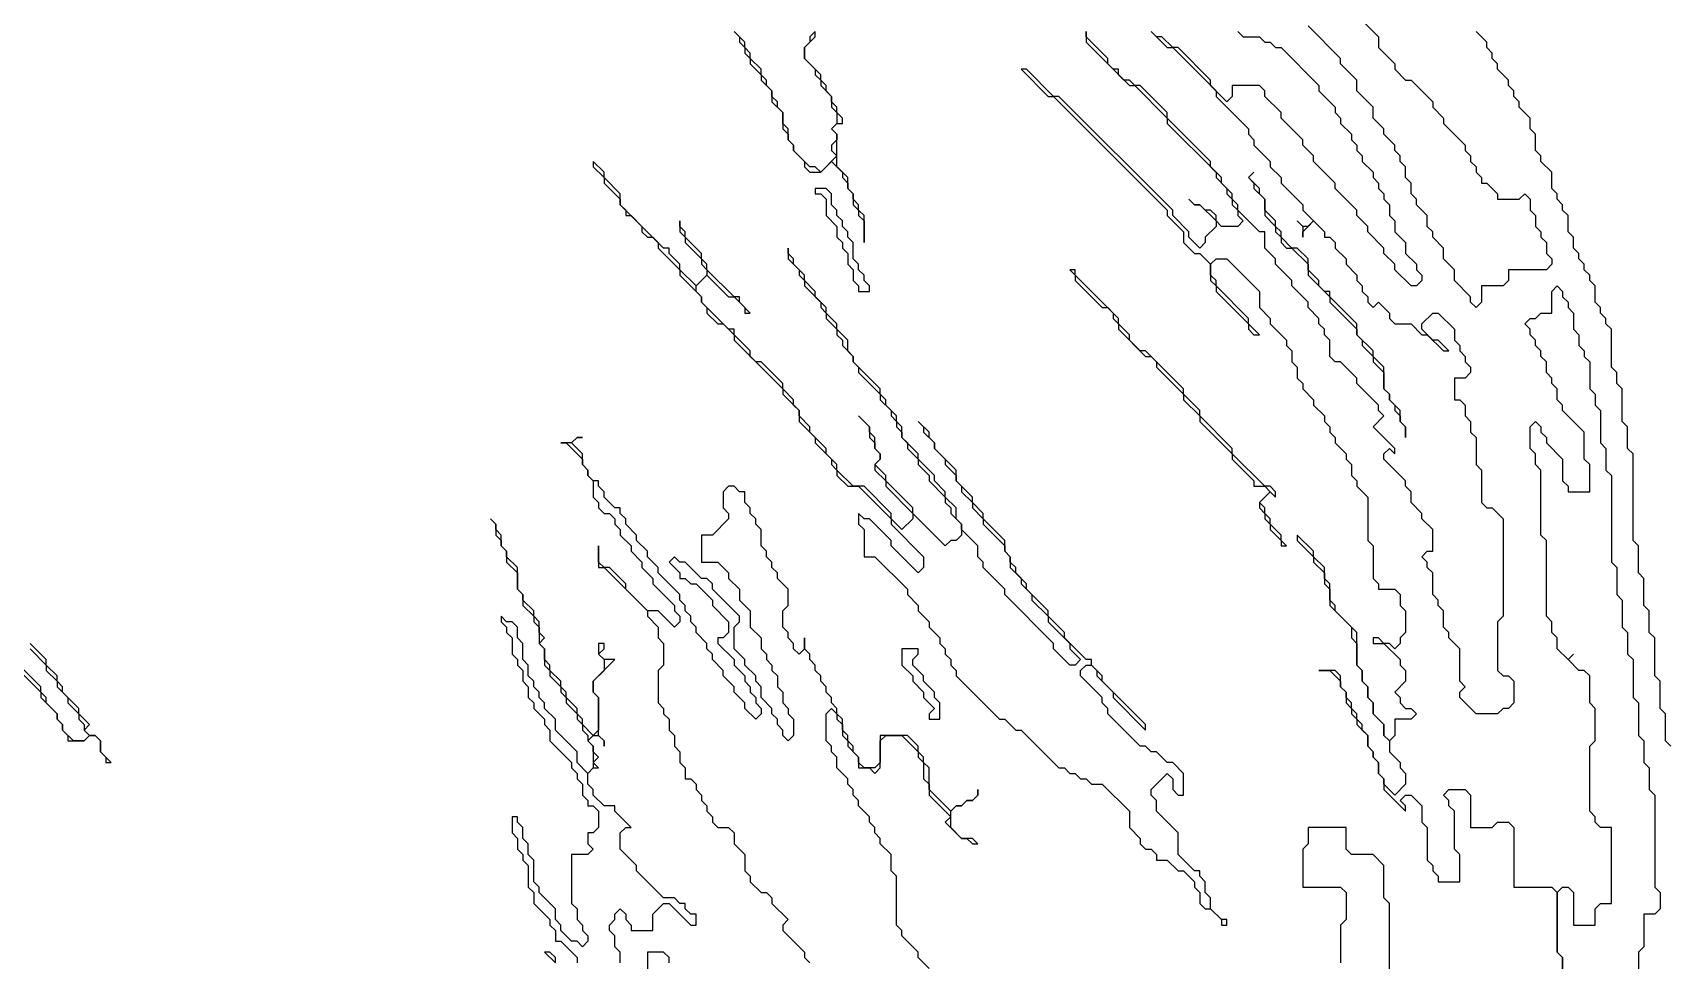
# Model space of a CAD drawing. Header units: metres. Extents: x 0 to 500, y 0 to 703.
# Drawn here: x 241.69 to 279.46, y 580.19 to 601.59 of the extents above; entities that cross this region are included whole.
import ezdxf

# ---------------------------------------------------------------- set-up
doc = ezdxf.new("R2010")
doc.units = ezdxf.units.M

msp = doc.modelspace()

# ---------------------------------------------------------------- linework, layer by layer
for points in [[(272.375, 601.875), (272.75, 601.5), (272.75, 601.25), (273.125, 600.875), (273.125, 600.75), (273.375, 600.5), (273.5, 600.5), (274, 600), (274, 599.875), (274.25, 599.625), (274.25, 599.5), (274.75, 599), (274.75, 598.875), (274.875, 598.75), (274.875, 598.625), (275, 598.5), (275, 598.375), (275.125, 598.25), (275.125, 598.125), (275.25, 598.125), (275.5, 597.875), (275.5, 597.75), (276, 597.75), (276.125, 597.875), (276.25, 597.75), (276.25, 597.5), (276.375, 597.375), (276.375, 597.125), (276.5, 597), (276.5, 596.875), (276.625, 596.75), (276.625, 596.5), (276.75, 596.375), (276.75, 596.25), (276.625, 596.125), (275.75, 596.125), (275.75, 595.875), (275.625, 595.75), (275.125, 595.75), (275.125, 595.375), (275, 595.25), (274.875, 595.375), (274.875, 595.5), (274.5, 595.875), (274.5, 596.125), (274.25, 596.375), (274.25, 596.625), (274, 596.875), (274, 597), (273.875, 597.125), (273.875, 597.375), (273.625, 597.625), (273.625, 597.75), (273.5, 597.875), (273.5, 598.125), (273.375, 598.25), (273.375, 598.5), (273.25, 598.625), (273.25, 598.75), (273.125, 598.875), (273.125, 599), (272.875, 599.25), (272.875, 599.375), (272.625, 599.625), (272.625, 599.875), (272.25, 600.25), (272.25, 600.5), (271.875, 600.875), (271.875, 601), (271.125, 601.75)], [(257.875, 601.625), (258, 601.5), (258, 601.375), (258.125, 601.25), (258.125, 601.125), (258.25, 601), (258.25, 600.875), (258.5, 600.625), (258.5, 600.5), (258.75, 600.25), (258.75, 600), (259, 599.75), (259, 599.375), (259.125, 599.25), (259.125, 599.125), (259.25, 599), (259.25, 598.875), (259.5, 598.625), (259.5, 598.5), (259.625, 598.375), (259.875, 598.375), (260.125, 598.625), (260.375, 598.375), (260.375, 598.25), (260.5, 598.125), (260.5, 598), (260.625, 597.875), (260.625, 597.625), (260.75, 597.5), (260.75, 597.375), (260.875, 597.25), (260.875, 596.75), (260.875, 597.375), (260.75, 597.5), (260.75, 597.625), (260.625, 597.75), (260.625, 597.875), (260.5, 598), (260.5, 598.25), (260.25, 598.5), (260.25, 599.25), (260.125, 599.375), (260.25, 599.5), (260.375, 599.5), (260.375, 599.625), (260.25, 599.75), (260.25, 599.875), (260.125, 600), (260.125, 600.125), (260, 600.25), (260, 600.375), (259.875, 600.5), (259.875, 600.625), (259.5, 601), (259.5, 601.25), (259.75, 601.5), (259.75, 601.625), (259.625, 601.5), (259.625, 601.375), (259.5, 601.25), (259.5, 601), (259.75, 600.75), (259.75, 600.625), (259.875, 600.5), (259.875, 600.375), (260.125, 600.125), (260.125, 599.875), (260.25, 599.75), (260.25, 599.5), (260.125, 599.375), (260.25, 599.25), (260.25, 599.125), (260.125, 599), (260.125, 598.875), (260.25, 598.75), (259.875, 598.375), (259.75, 598.5), (259.625, 598.5), (259.25, 598.875), (259.25, 599), (259.125, 599.125), (259.125, 599.375), (259, 599.5), (259, 599.75), (258.875, 599.875), (258.875, 600), (258.75, 600.125), (258.75, 600.25), (258.625, 600.375), (258.625, 600.5), (258.5, 600.625), (258.5, 600.75), (258.25, 601), (258.25, 601.125), (258.125, 601.25), (258.125, 601.375), (257.875, 601.625)], [(266, 601.625), (266, 601.375), (267, 600.375), (267.125, 600.375), (267.875, 599.625), (267.875, 599.5), (269, 598.375), (269, 598.25), (269.25, 598), (269.25, 597.875), (269.375, 597.75), (269.375, 597.625), (269.5, 597.5), (269.5, 597.375), (269.625, 597.25), (269.5, 597.125), (269.125, 597.125), (269, 597.25), (269, 597.375), (268.875, 597.5), (268.75, 597.5), (268.625, 597.625), (268.5, 597.625), (268.375, 597.75), (268.5, 597.625), (268.625, 597.625), (269, 597.25), (269, 597.125), (268.75, 596.875), (268.75, 596.75), (268.625, 596.625), (268.375, 596.875), (268.375, 597), (268, 597.375), (268, 597.5), (265.375, 600.125), (265.25, 600.125), (264.625, 600.75), (264.5, 600.75), (265.125, 600.125), (265.25, 600.125), (267.875, 597.5), (267.875, 597.375), (268.25, 597), (268.25, 596.75), (268.5, 596.5), (268.625, 596.5), (268.875, 596.25), (268.875, 595.875), (269, 595.75), (269, 595.625), (269.75, 594.875), (269.75, 594.75), (269.875, 594.625), (270, 594.625), (269.75, 594.875), (269.75, 595), (269, 595.75), (269, 595.875), (268.875, 596), (268.875, 596.25), (269, 596.375), (269.25, 596.375), (270, 595.625), (270, 595.25), (270.25, 595), (270.25, 594.875), (270.625, 594.5), (270.625, 594.375), (270.75, 594.25), (270.75, 594), (270.875, 593.875), (270.875, 593.625), (271, 593.5), (271, 593.375), (271.25, 593.125), (271.25, 593), (271.5, 592.75), (271.5, 592.625), (271.625, 592.5), (271.625, 592.375), (271.75, 592.25), (271.75, 592.125), (272, 591.875), (272, 591.75), (272.125, 591.625), (272.125, 591.375), (272.25, 591.25), (272.25, 591.125), (272.5, 590.875), (272.5, 589.875), (272.625, 589.75), (272.625, 589), (272.75, 588.875), (272.75, 588.75), (273.125, 588.75), (273.25, 588.625), (273.25, 588.375), (273.375, 588.25), (273.375, 587.75), (273.25, 587.625), (273.25, 587.5), (273.125, 587.375), (273, 587.5), (272.875, 587.5), (272.75, 587.625), (272.625, 587.625), (272.625, 587.5), (272.875, 587.5), (273.25, 587.125), (273.25, 587), (273.375, 586.875), (273.375, 586.625), (273.125, 586.375), (273.25, 586.25), (273.25, 586.125), (273.375, 586), (273.5, 586), (273.625, 585.875), (273.5, 585.75), (273.125, 585.75), (273.125, 585.375), (273, 585.25), (272.875, 585.375), (272.875, 585.625), (272.625, 585.875), (272.625, 586.125), (272.5, 586.25), (272.5, 586.5), (272.375, 586.625), (272.375, 586.875), (272.25, 587), (272.25, 587.75), (271.75, 588.25), (271.75, 588.375), (271.625, 588.5), (271.625, 588.875), (271.5, 589), (271.5, 589.25), (271.25, 589.5), (271.25, 589.625), (270.875, 590), (270.875, 589.875), (271.25, 589.5), (271.25, 589.375), (271.5, 589.125), (271.5, 588.875), (271.625, 588.75), (271.625, 588.375), (272.125, 587.875), (272.125, 587.625), (272.25, 587.5), (272.25, 587), (272.375, 586.875), (272.375, 586.625), (272.5, 586.5), (272.5, 586.25), (272.625, 586.125), (272.625, 585.875), (272.875, 585.625), (272.875, 585.375), (273, 585.25), (273, 585), (273.25, 584.75), (273.25, 584.625), (273.375, 584.5), (273.375, 584.25), (273.125, 584), (272.875, 584.25), (272.875, 584.375), (272.75, 584.5), (272.75, 584.75), (272.625, 584.875), (272.625, 585), (272.5, 585.125), (272.5, 585.375), (272.375, 585.5), (272.375, 585.625), (272.25, 585.75), (272.25, 585.875), (272.125, 586), (272.125, 586.125), (272, 586.25), (272, 586.375), (271.875, 586.5), (271.875, 586.75), (271.75, 586.875), (271.375, 586.875), (271.625, 586.875), (271.875, 586.625), (271.875, 586.5), (272, 586.375), (272, 586.125), (272.125, 586), (272.125, 585.875), (272.25, 585.75), (272.25, 585.625), (272.5, 585.375), (272.5, 585.125), (272.625, 585), (272.625, 584.875), (272.75, 584.75), (272.75, 584.5), (272.875, 584.375), (272.875, 584.125), (273.375, 583.625), (273.375, 583.75), (273.25, 583.875), (273.375, 584), (273.5, 584), (273.75, 583.75), (273.75, 583.375), (273.875, 583.25), (273.875, 582.5), (274, 582.375), (274, 582.25), (274.125, 582.125), (274.125, 582), (274.625, 582), (274.625, 582.625), (274.5, 582.75), (274.5, 583.625), (274.375, 583.75), (274.375, 583.875), (274.25, 584), (274.375, 584.125), (274.75, 584.125), (274.875, 584), (274.875, 583.25), (275.375, 583.25), (275.5, 583.375), (275.75, 583.375), (275.875, 583.25), (275.875, 581.875), (276.75, 581.875), (276.875, 581.75), (276.875, 580.375), (277, 580.25), (277, 579.875)], [(267.5, 601.625), (267.875, 601.25), (268, 601.25), (269, 600.25), (269, 600.125), (269.75, 599.375), (269.75, 599.25), (269.875, 599.125), (269.875, 599), (270.25, 598.625), (270.25, 598.5), (270.5, 598.25), (270.5, 598.125), (271, 597.625), (271, 597.5), (271.25, 597.25), (271.125, 597.125), (271, 597.125), (270.875, 597.25), (271, 597.125), (271, 596.875), (271, 597), (271.25, 597.25), (271.5, 597), (271.5, 596.875), (271.625, 596.875), (271.75, 596.75), (271.75, 596.625), (272, 596.375), (272, 596.25), (272.25, 596), (272.25, 595.875), (272.375, 595.75), (272.375, 595.625), (272.5, 595.5), (272.5, 595.375), (272.625, 595.25), (272.75, 595.375), (273, 595.125), (273, 595), (273.125, 594.875), (273.5, 594.875), (273.75, 594.625), (273.875, 594.625), (274.25, 594.25), (274.375, 594.25), (274.125, 594.5), (274, 594.5), (273.75, 594.75), (273.75, 594.875), (274, 595.125), (274.125, 595.125), (274.5, 594.75), (274.5, 594.5), (274.625, 594.375), (274.625, 594.25), (274.75, 594.125), (274.75, 594), (274.875, 593.875), (274.875, 593.75), (274.75, 593.625), (274.5, 593.625), (274.5, 593.125), (274.625, 593.125), (274.75, 593), (274.75, 592.75), (274.875, 592.625), (274.875, 592.375), (275, 592.25), (275, 591.625), (275.125, 591.5), (275.125, 590.75), (275.25, 590.625), (275.375, 590.625), (275.625, 590.375), (275.625, 588.125), (275.5, 588), (275.5, 586.875), (275.625, 586.75), (275.75, 586.75), (275.875, 586.625), (275.875, 586.125), (275.75, 586), (275.625, 586), (275.5, 585.875), (275, 585.875), (274.625, 586.25), (274.625, 586.375), (274.75, 586.5), (274.625, 586.625), (274.625, 587.375), (274.375, 587.625), (274.375, 587.75), (274.25, 587.875), (274.25, 588.25), (274.125, 588.375), (274.125, 588.5), (274, 588.625), (274, 589.125), (273.875, 589.25), (273.875, 589.375), (273.75, 589.5), (273.875, 589.625), (274, 589.625), (274, 590.125), (273.75, 590.375), (273.75, 590.5), (273.5, 590.75), (273.5, 591), (273.375, 591.125), (273.375, 591.25), (272.875, 591.75), (272.875, 591.875), (273, 592), (273.125, 591.875), (273.125, 592), (272.625, 592.5), (272.875, 592.75), (272.75, 592.875), (272.75, 593), (272.25, 593.5), (272.25, 593.625), (271.875, 594), (271.75, 594), (271.625, 594.125), (271.625, 594.5), (271.5, 594.625), (271.5, 594.75), (271.375, 594.875), (271.375, 595), (271.125, 595.25), (271.125, 595.375), (270.75, 595.75), (270.75, 595.875), (270.375, 596.25), (270.375, 596.375), (270.125, 596.625), (270.125, 597), (270, 597), (269.5, 597.5), (269.5, 597.625), (269.375, 597.75), (269.375, 597.875), (269.125, 598.125), (269.125, 598.25), (268.875, 598.5), (268.875, 598.625), (267.875, 599.625), (267.875, 599.75), (267.25, 600.375), (267.125, 600.375), (267, 600.5), (266.875, 600.5), (266.75, 600.625), (266.75, 600.75), (266.625, 600.75), (266.5, 600.875), (266.5, 601), (266, 601.5), (266, 601.625)], [(269.5, 601.625), (269.625, 601.5), (270, 601.5), (270.125, 601.375), (270.25, 601.375), (270.375, 601.25), (270.5, 601.25), (271.375, 600.375), (271.375, 600.25), (271.75, 599.875), (271.75, 599.75), (271.875, 599.625), (271.875, 599.5), (272.125, 599.25), (272.125, 599.125), (272.25, 599), (272.25, 598.875), (272.375, 598.75), (272.375, 598.625), (272.625, 598.375), (272.625, 598.25), (272.75, 598.125), (272.75, 598), (272.875, 597.875), (272.875, 597.75), (273, 597.625), (273, 597.375), (273.125, 597.25), (273.125, 597), (273.375, 596.75), (273.375, 596.5), (273.625, 596.25), (273.625, 596.125), (273.75, 596), (273.75, 595.875), (273.625, 595.75), (273.5, 595.75), (273.125, 596.125), (273.125, 596.25), (272.875, 596.5), (272.875, 596.625), (272.5, 597), (272.5, 597.125), (272.25, 597.375), (272.25, 597.5), (271.75, 598), (271.75, 598.125), (271.25, 598.625), (271.25, 598.75), (271, 599), (271, 599.125), (270.5, 599.625), (270.5, 599.75), (270.125, 600.125), (270.125, 600.25), (270, 600.375), (269.375, 600.375), (269.375, 600.125), (269.25, 600), (268.875, 600.375), (268.875, 600.5), (268.125, 601.25), (268, 601.25), (267.75, 601.5), (267.625, 601.5), (267.5, 601.625)], [(279.5, 585.125), (279.375, 585.25), (279.375, 585.875), (279.25, 586), (279.25, 586.625), (279.125, 586.75), (279.125, 587.625), (279, 587.75), (279, 588.25), (278.875, 588.375), (278.875, 589), (278.75, 589.125), (278.75, 589.75), (278.625, 589.875), (278.625, 591.875), (278.5, 592), (278.5, 592.5), (278.375, 592.625), (278.375, 593.375), (278.25, 593.5), (278.25, 593.75), (278.125, 593.875), (278.125, 594.75), (278, 594.875), (278, 595), (277.875, 595.125), (277.875, 595.25), (277.75, 595.375), (277.75, 595.75), (277.625, 595.875), (277.625, 596), (277.5, 596.125), (277.5, 596.25), (277.375, 596.375), (277.375, 596.5), (277.25, 596.625), (277.25, 596.875), (277.125, 597), (277.125, 597.375), (277, 597.5), (277, 597.625), (276.875, 597.75), (276.875, 597.875), (276.75, 598), (276.75, 598.375), (276.5, 598.625), (276.5, 598.75), (276.375, 598.875), (276.375, 599.25), (276.25, 599.375), (276.25, 599.625), (276, 599.875), (276, 600), (275.875, 600.125), (275.875, 600.25), (275.75, 600.375), (275.75, 600.5), (275.5, 600.75), (275.5, 600.875), (275.375, 601), (275.375, 601.125), (275.25, 601.25), (275.25, 601.375), (275, 601.625)], [(277, 579.875), (277, 580.25), (276.875, 580.375), (276.875, 581.75), (277, 581.875), (277.125, 581.875), (277.25, 581.75), (277.25, 581), (277.75, 581), (277.75, 581.375), (277.875, 581.5), (278.125, 581.5), (278.125, 583.25), (277.875, 583.25), (277.75, 583.375), (277.75, 583.5), (277.625, 583.625), (277.625, 585.125), (277.75, 585.25), (277.75, 586), (277.625, 586.125), (277.625, 586.75), (277.5, 586.875), (277.375, 586.875), (277.125, 587.125), (277.25, 587.25), (277.125, 587.125), (276.875, 587.375), (276.875, 587.625), (276.75, 587.75), (276.75, 588), (276.625, 588.125), (276.625, 589.875), (276.5, 590), (276.5, 591.5), (276.375, 591.625), (276.375, 591.875), (276.25, 592), (276.25, 592.5), (276.375, 592.625), (276.5, 592.5), (276.5, 592.375), (276.625, 592.25), (276.625, 592.125), (277, 591.75), (277, 591.25), (277.125, 591.125), (277.125, 591), (277.625, 591), (277.625, 591.625), (277.5, 591.75), (277.5, 592.375), (277, 592.875), (277, 593), (276.875, 593.125), (276.875, 593.375), (276.75, 593.5), (276.75, 593.625), (276.625, 593.75), (276.625, 594), (276.5, 594.125), (276.5, 594.25), (276.375, 594.375), (276.375, 594.5), (276.25, 594.625), (276.25, 594.75), (276.125, 594.875), (276.25, 595), (276.375, 595), (276.5, 595.125), (276.75, 595.125), (276.75, 595.625), (276.875, 595.75), (277, 595.625), (277, 595.5), (277.125, 595.375), (277.125, 595.25), (277.25, 595.125), (277.25, 594.75), (277.375, 594.625), (277.375, 594.375), (277.5, 594.25), (277.5, 594.125), (277.625, 594), (277.625, 593.375), (277.75, 593.25), (277.75, 593), (277.875, 592.875), (277.875, 592.125), (278, 592), (278, 591.5), (278.125, 591.375), (278.125, 589.375), (278.25, 589.25), (278.25, 588.625), (278.375, 588.5), (278.375, 587.875), (278.5, 587.75), (278.5, 587.25), (278.625, 587.125), (278.625, 586.25), (278.75, 586.125), (278.75, 585.375), (278.875, 585.25), (278.875, 584.75), (279, 584.625), (279, 584.125), (279.125, 584), (279.125, 581.875), (279.25, 581.75), (279.25, 581.375), (279.125, 581.25), (278.875, 581.25), (278.875, 580.5), (278.75, 580.375), (278.75, 579.875)], [(262.375, 580), (262.125, 580.25), (262.125, 580.375), (261.75, 580.75), (261.75, 580.875), (261.625, 581), (261.625, 582.125), (261.5, 582.25), (261.5, 582.625), (261.25, 582.875), (261.25, 583), (261.125, 583.125), (261.125, 583.25), (261, 583.375), (261, 583.5), (260.75, 583.75), (260.75, 583.875), (260.625, 584), (260.625, 584.125), (260.5, 584.25), (260.5, 584.375), (260.25, 584.625), (260.25, 584.875), (260.125, 585), (260.125, 585.125), (260, 585.25), (260, 585.875), (260.125, 586), (260.25, 585.875), (260.25, 585.75), (260.375, 585.625), (260.375, 585.375), (260.5, 585.25), (260.5, 585.125), (260.75, 584.875), (260.75, 584.625), (261, 584.625), (261.125, 584.5), (261.25, 584.625), (261.25, 585.25), (261.375, 585.375), (261.75, 585.375), (262.125, 585), (262.125, 584.875), (262.25, 584.75), (262.25, 584.375), (262.375, 584.25), (262.375, 584), (262.875, 583.5), (262.75, 583.375), (263.125, 583), (263.25, 583), (263.375, 582.875), (263.5, 582.875), (263.375, 583), (263.125, 583), (262.875, 583.25), (262.875, 583.625), (263, 583.75), (263.125, 583.75), (263.25, 583.875), (263.375, 583.875), (263.5, 584), (263.5, 584.125), (263.5, 584), (263.375, 583.875), (263.25, 583.875), (263.125, 583.75), (263, 583.75), (262.875, 583.625), (262.375, 584.125), (262.375, 584.625), (262.25, 584.75), (262.25, 584.875), (262.125, 585), (262.125, 585.125), (261.875, 585.375), (261.25, 585.375), (261.25, 584.75), (261.125, 584.625), (260.875, 584.625), (260.75, 584.75), (260.75, 584.875), (260.625, 585), (260.625, 585.125), (260.5, 585.25), (260.5, 585.375), (260.375, 585.5), (260.375, 585.75), (260.25, 585.875), (260.25, 586), (260.125, 586.125), (260.125, 586.25), (260, 586.375), (260, 586.5), (259.875, 586.625), (259.875, 586.75), (259.75, 586.875), (259.75, 587), (259.625, 587.125), (259.625, 587.25), (259.5, 587.375), (259.5, 587.625), (259.5, 587.375), (259.375, 587.25), (259.25, 587.375), (259.25, 587.5), (259.125, 587.625), (259.125, 587.75), (259, 587.875), (259, 588.25), (259.125, 588.375), (259.125, 588.75), (258.875, 589), (258.875, 589.125), (258.75, 589.25), (258.75, 589.375), (258.625, 589.5), (258.625, 589.625), (258.5, 589.75), (258.5, 590.125), (258.375, 590.25), (258.375, 590.375), (258.25, 590.5), (258.25, 590.625), (258.125, 590.75), (258.125, 591), (258, 591), (257.875, 591.125), (257.75, 591.125), (257.625, 591), (257.625, 590.625), (257.75, 590.5), (257.75, 590.375), (257.375, 590), (257.125, 590), (257.125, 589.375), (257.5, 589.375), (257.75, 589.125), (257.75, 589), (258, 588.75), (258, 588.5), (258.25, 588.25), (258.25, 587.875), (258.5, 587.625), (258.5, 587.375), (258.625, 587.25), (258.625, 587.125), (258.75, 587), (258.75, 586.875), (258.875, 586.75), (258.875, 586.5), (259, 586.375), (259, 586.125), (259.125, 586), (259.125, 585.875), (259.25, 585.75), (259.25, 585.375), (259.125, 585.25), (259, 585.375), (259, 585.5), (258.875, 585.625), (258.875, 585.75), (258.75, 585.875), (258.75, 586), (258.5, 586.25), (258.5, 586.5), (258.375, 586.625), (258.375, 586.75), (258.125, 587), (258.125, 587.125), (257.875, 587.375), (257.875, 587.875), (258, 588), (258, 588.125), (257.375, 588.75), (257.375, 588.875), (257.25, 589), (257.125, 589), (256.75, 589.375), (256.625, 589.375), (256.5, 589.5), (256.375, 589.375), (256.625, 589.125), (256.625, 589), (256.75, 589), (256.875, 588.875), (257, 588.875), (257.375, 588.5), (257.375, 588.375), (257.75, 588), (257.75, 587.75), (257.625, 587.625), (257.5, 587.625), (257.5, 587.5), (257.875, 587.125), (257.875, 587), (258.125, 586.75), (258.125, 586.625), (258.25, 586.5), (258.25, 586.375), (258.375, 586.25), (258.375, 586.125), (258.5, 586), (258.5, 585.875), (258.375, 585.75), (258.125, 586), (258.125, 586.125), (257.875, 586.375), (257.875, 586.5), (257.625, 586.75), (257.625, 586.875), (257.375, 587.125), (257.375, 587.25), (257.25, 587.375), (257.25, 587.5), (257, 587.75), (257, 587.875), (256.875, 588), (256.875, 588.125), (256.75, 588.25), (256.75, 588.375), (256.625, 588.5), (256.625, 588.625), (256.125, 589.125), (256.125, 589.25), (255.875, 589.5), (255.875, 589.625), (255.625, 589.875), (255.625, 590), (255.375, 590.25), (255.375, 590.375), (255.25, 590.5), (255.25, 590.625), (255.125, 590.625), (254.875, 590.875), (254.875, 591), (254.75, 591.125), (254.75, 591.25), (254.625, 591.25), (254.5, 591.375), (254.5, 591.5), (254.375, 591.625), (254.375, 591.875), (254.125, 592.125), (254.25, 592.25), (254.375, 592.25), (254.25, 592.25), (254.125, 592.125), (253.875, 592.125), (254, 592.125), (254.375, 591.75), (254.375, 591.625), (254.5, 591.5), (254.5, 591.375), (254.625, 591.25), (254.625, 590.875), (254.75, 590.75), (254.75, 590.625), (254.875, 590.5), (255, 590.5), (255.125, 590.375), (255.125, 590.25), (255.25, 590.125), (255.25, 590), (255.5, 589.75), (255.5, 589.625), (255.75, 589.375), (255.75, 589.25), (256, 589), (256, 588.875), (256.5, 588.375), (256.5, 588.25), (256.625, 588.125), (256.625, 588), (256.5, 587.875), (256.125, 588.25), (255.875, 588.25), (255.375, 588.75), (255.375, 588.875), (255, 589.25), (254.875, 589.25), (254.75, 589.375), (254.75, 589.75), (254.75, 589.25), (254.875, 589.25), (255.875, 588.25), (255.875, 588.125), (256.125, 587.875), (256.125, 587.625), (256.25, 587.5), (256.25, 587), (256.125, 586.875), (256.125, 586.125), (256.25, 586), (256.25, 585.875), (256.375, 585.75), (256.375, 585.5), (256.5, 585.375), (256.5, 585.125), (256.625, 585), (256.625, 584.75), (256.75, 584.625), (256.75, 584.375), (256.875, 584.375), (257, 584.25), (257, 584.125), (257.125, 584), (257.125, 583.875), (257.25, 583.75), (257.25, 583.625), (257.375, 583.5), (257.375, 583.375), (257.5, 583.25), (257.75, 583.25), (257.875, 583.125), (257.875, 582.875), (258.125, 582.625), (258.125, 582.25), (258.25, 582.125), (258.25, 582), (258.5, 581.75), (258.625, 581.75), (258.75, 581.625), (258.75, 581.5), (259.125, 581.125), (259, 581), (259, 580.875), (259.5, 580.375), (259.5, 580.25), (259.625, 580.125)], [(255.25, 580.125), (255.25, 580.375), (255.125, 580.5), (255.125, 580.75), (255, 580.875), (255, 581), (255.125, 581.125), (255.125, 581.25), (255.25, 581.375), (255.375, 581.25), (255.375, 581.125), (255.5, 581), (255.5, 580.875), (256, 580.875), (256, 581.25), (256.25, 581.5), (256.375, 581.5), (256.875, 581), (257, 581), (257, 581.25), (256.875, 581.25), (256.75, 581.375), (256.75, 581.5), (256.625, 581.5), (256.5, 581.625), (256.25, 581.625), (255.625, 582.25), (255.625, 582.375), (255.25, 582.75), (255.25, 583.125), (255.375, 583.25), (255.5, 583.25), (255.125, 583.625), (255.125, 583.75), (254.875, 583.75), (254.625, 584), (254.625, 584.125), (254.5, 584.25), (254.5, 584.5), (254.625, 584.625), (254.75, 584.625), (254.625, 584.75), (254.75, 584.875), (254.625, 585), (254.625, 585.125), (254.5, 585.25), (254.625, 585.375), (254.75, 585.375), (254.875, 585.25), (254.875, 585.125), (254.875, 585.25), (254.75, 585.375), (254.75, 586.25), (254.625, 586.375), (254.625, 586.625), (255.125, 587.125), (254.875, 587.125), (254.75, 587.25), (254.875, 587.375), (254.875, 587.5), (254.75, 587.5), (254.75, 587.25), (254.875, 587.125), (254.875, 586.875), (254.625, 586.625), (254.625, 586.375), (254.75, 586.25), (254.75, 585.5), (254.625, 585.375), (254.375, 585.625), (254.375, 585.75), (254.25, 585.875), (254.25, 586), (254, 586.25), (254, 586.375), (253.875, 586.5), (253.875, 586.625), (253.625, 586.875), (253.625, 587), (253.5, 587.125), (253.5, 587.375), (253.375, 587.5), (253.5, 587.625), (253.375, 587.75), (253.375, 588), (253.25, 588.125), (253.25, 588.25), (253, 588.5), (253, 588.625), (252.875, 588.75), (252.875, 589.25), (252.625, 589.5), (252.625, 589.625), (252.5, 589.75), (252.5, 590), (252.375, 590.125), (252.375, 590.25), (252.25, 590.375), (252.375, 590.25), (252.375, 590), (252.5, 589.875), (252.5, 589.75), (252.625, 589.625), (252.625, 589.375), (252.875, 589.125), (252.875, 588.75), (253, 588.625), (253, 588.375), (253.25, 588.125), (253.25, 588), (253.375, 587.875), (253.375, 587.5), (253.5, 587.375), (253.5, 587), (253.625, 586.875), (253.625, 586.75), (253.875, 586.5), (253.875, 586.375), (254, 586.25), (254, 586.125), (254.25, 585.875), (254.25, 585.75), (254.375, 585.625), (254.375, 585.5), (254.5, 585.375), (254.5, 585.25), (254.625, 585.125), (254.625, 584.625), (254.5, 584.5), (254.25, 584.75), (254.25, 585), (253.75, 585.5), (253.75, 585.75), (253.5, 586), (253.5, 586.125), (253.375, 586.25), (253.375, 586.375), (253.25, 586.5), (253.25, 586.625), (253.125, 586.75), (253.125, 587), (253, 587.125), (253, 587.5), (252.875, 587.625), (252.875, 587.875), (252.75, 588), (252.625, 588), (252.5, 588.125), (252.5, 588), (252.625, 587.875), (252.625, 587.75), (252.75, 587.625), (252.75, 587.25), (252.875, 587.125), (252.875, 587), (253, 586.875), (253, 586.625), (253.125, 586.5), (253.125, 586.25), (253.25, 586.125), (253.25, 586), (253.5, 585.75), (253.5, 585.625), (253.625, 585.5), (253.625, 585.25), (254.125, 584.75), (254.125, 584.625), (254.25, 584.5), (254.25, 584.375), (254.375, 584.25), (254.375, 584), (254.5, 583.875), (254.5, 583.75), (254.625, 583.75), (254.75, 583.625), (254.75, 583.25), (254.625, 583.125), (254.5, 583.125), (254.5, 582.875), (254.625, 582.75), (254.5, 582.625), (254.125, 582.625), (254.125, 581.5), (254.25, 581.375), (254.25, 581.125), (254.375, 581), (254.375, 580.875), (254.5, 580.75), (254.5, 580.625), (254.375, 580.5), (254.25, 580.625), (254.125, 580.625), (253.875, 580.875), (253.875, 581), (253.75, 581.125), (253.75, 581.375), (253.375, 581.75), (253.375, 581.875), (253.25, 582), (253.25, 582.5), (253.125, 582.625), (253.125, 582.875), (253, 583), (253, 583.25), (252.875, 583.375), (252.875, 583.5), (252.75, 583.5), (252.75, 583.125), (252.875, 583), (252.875, 582.75), (253, 582.625), (253, 582.5), (253.125, 582.375), (253.125, 581.875), (253.25, 581.75), (253.25, 581.5), (253.625, 581.125), (253.625, 581), (253.75, 580.875), (253.75, 580.625), (253.875, 580.625), (254.25, 580.25), (254.25, 580.125)], [(241.375, 586.875), (241.875, 586.375), (241.875, 586.25), (242.25, 585.875), (242.25, 585.75), (242.375, 585.625), (242.375, 585.5), (242.5, 585.375), (242.5, 585.25), (242.875, 585.25), (243, 585.375), (243.125, 585.375), (243.25, 585.25), (243.25, 585), (243.375, 584.875), (243.375, 584.75), (243.5, 584.75), (243.25, 585), (243.25, 585.25), (243.125, 585.375), (243, 585.375), (242.875, 585.5), (243, 585.625), (242.75, 585.875), (242.75, 586), (242.375, 586.375), (242.375, 586.5), (242.25, 586.625), (242.25, 586.75), (242, 587), (242, 587.125), (241.625, 587.5)], [(241.625, 587.375), (242, 587), (242, 586.875), (242.25, 586.625), (242.25, 586.5), (242.5, 586.25), (242.5, 586.125), (242.75, 585.875), (242.75, 585.75), (242.875, 585.625), (242.875, 585.5), (243, 585.375), (242.875, 585.25), (242.625, 585.25), (242.375, 585.5), (242.375, 585.625), (242.25, 585.75), (242.25, 585.875), (242, 586.125), (242, 586.25), (241.875, 586.375), (241.875, 586.5), (241.375, 587)], [(273, 579.875), (273, 581.5), (272.875, 581.625), (272.875, 582.375), (272.625, 582.625), (272.125, 582.625), (272, 582.75), (272, 583.25), (271.125, 583.25), (271.125, 582.875), (271, 582.75), (271, 581.875), (271.875, 581.875), (272, 581.75), (272, 581.125), (271.875, 581), (271.875, 580.125)], [(253.75, 580.125), (253.75, 580.25), (253.625, 580.375), (253.5, 580.375), (253.75, 580.125)], [(256.375, 580.125), (256.375, 580.25), (256.25, 580.375), (255.875, 580.375), (255.875, 579.375)]]:
    msp.add_lwpolyline(points)
for points in [[(254.625, 598.625), (254.625, 598.5), (254.875, 598.25), (254.875, 598.125), (255.25, 597.75), (255.25, 597.625), (255.375, 597.5), (255.375, 597.375), (255.5, 597.375), (255.75, 597.125), (255.75, 597), (255.875, 596.875), (256, 596.875), (256.125, 596.75), (256.125, 596.625), (256.625, 596.125), (256.625, 596), (257.125, 595.5), (257.125, 595.375), (257.25, 595.25), (257.25, 595.125), (257.5, 594.875), (257.625, 594.875), (257.875, 594.625), (257.875, 594.5), (259, 593.375), (259, 593.25), (259.375, 592.875), (259.375, 592.625), (259.75, 592.25), (259.75, 592.125), (260.125, 591.75), (260.125, 591.625), (260.25, 591.5), (260.25, 591.375), (260.5, 591.125), (260.75, 591.125), (261.5, 590.375), (261.5, 590.25), (262.25, 589.5), (262.25, 589.25), (262.125, 589.125), (261.5, 589.75), (261.5, 589.875), (261, 590.375), (260.875, 590.375), (260.75, 590.5), (260.75, 590.25), (260.875, 590.125), (260.875, 589.5), (261.125, 589.5), (261.875, 588.75), (261.875, 588.625), (262.125, 588.375), (262.125, 588.25), (262.375, 588), (262.375, 587.875), (262.625, 587.625), (262.625, 587.5), (262.75, 587.375), (262.75, 587.25), (262.875, 587.125), (262.875, 587), (263, 586.875), (263, 586.75), (264, 585.75), (264.125, 585.75), (264.375, 585.5), (264.5, 585.5), (265.375, 584.625), (265.5, 584.625), (265.625, 584.5), (265.75, 584.5), (265.875, 584.375), (266, 584.375), (266.125, 584.25), (266.375, 584.25), (267, 583.625), (267, 583.25), (267.25, 583), (267.25, 582.875), (267.375, 582.75), (267.5, 582.75), (267.625, 582.625), (267.625, 582.5), (267.875, 582.5), (268.125, 582.25), (268.25, 582.25), (268.5, 582), (268.5, 581.875), (268.625, 581.75), (268.625, 581.5), (268.75, 581.375), (268.875, 581.375), (269.125, 581.125), (269.125, 581), (269.25, 581), (269.25, 581.125), (269.125, 581.125), (268.875, 581.375), (268.875, 581.625), (268.75, 581.75), (268.75, 582), (268.625, 582.125), (268.625, 582.25), (268.5, 582.25), (268.125, 582.625), (268.125, 583.125), (267.625, 583.625), (267.625, 583.875), (267.5, 584), (267.5, 584.125), (267.875, 584.5), (268, 584.375), (268, 584.125), (268.125, 584), (268.25, 584), (268.25, 584.5), (268, 584.75), (267.875, 584.75), (267.625, 585), (267.5, 585), (267.375, 585.125), (267.25, 585.125), (266.5, 585.875), (266.5, 586), (266.375, 586.125), (266.375, 586.25), (265.875, 586.75), (265.875, 586.875), (266, 587), (266.125, 587), (266.25, 586.875), (266.25, 586.75), (266.625, 586.375), (266.625, 586.25), (267.375, 585.5), (267.375, 585.625), (266.375, 586.625), (266.375, 586.75), (266.125, 587), (266.125, 587.125), (266, 587.125), (265.5, 587.625), (265.5, 587.75), (265.125, 588.125), (265.125, 588.25), (264.625, 588.75), (264.625, 588.875), (264.375, 589.125), (264.375, 589.25), (264.25, 589.375), (264.25, 589.5), (264.125, 589.625), (264.125, 589.875), (263.625, 590.375), (263.625, 590.5), (263.375, 590.75), (263.375, 590.875), (263, 591.25), (263, 591.5), (262.5, 592), (262.5, 592.125), (262.375, 592.25), (262.375, 592.375), (262.125, 592.625), (262.25, 592.5), (262.25, 592.375), (262.5, 592.125), (262.5, 592), (262.75, 591.75), (262.75, 591.625), (263, 591.375), (263, 591.25), (263.125, 591.125), (263.125, 591), (263.375, 590.75), (263.375, 590.625), (263.625, 590.375), (263.625, 590.25), (264.125, 589.75), (264.125, 589.625), (264.25, 589.5), (264.25, 589.25), (264.5, 589), (264.5, 588.875), (264.75, 588.625), (264.75, 588.5), (265.125, 588.125), (265.125, 588), (265.625, 587.5), (265.625, 587.375), (265.875, 587.125), (265.75, 587), (265.625, 587), (265.25, 587.375), (265.25, 587.5), (264.125, 588.625), (264.125, 588.75), (263.625, 589.25), (263.625, 589.375), (263.5, 589.5), (263.5, 589.75), (263.125, 590.125), (263.125, 590.25), (263, 590.375), (263, 590.625), (262.75, 590.875), (262.75, 591), (262.5, 591.25), (262.5, 591.375), (262.125, 591.75), (262.125, 591.875), (261.75, 592.25), (261.75, 592.5), (261.625, 592.625), (261.625, 592.75), (261.375, 593), (261.375, 593.125), (261.25, 593.25), (261.25, 593.375), (260.625, 594), (260.625, 594.125), (260.5, 594.25), (260.5, 594.5), (260.25, 594.75), (260.25, 594.875), (260, 595.125), (260, 595.25), (259.75, 595.5), (259.75, 595.625), (259.5, 595.875), (259.5, 596), (259.25, 596.25), (259.25, 596.375), (259.125, 596.5), (259.125, 596.625), (259.125, 596.375), (259.375, 596.125), (259.375, 596), (259.5, 595.875), (259.5, 595.75), (259.875, 595.375), (259.875, 595.25), (260, 595.125), (260, 595), (260.25, 594.75), (260.25, 594.625), (260.375, 594.5), (260.375, 594.375), (260.625, 594.125), (260.625, 594), (260.75, 593.875), (260.75, 593.75), (261.25, 593.25), (261.25, 593.125), (261.5, 592.875), (261.5, 592.75), (261.625, 592.625), (261.625, 592.5), (261.75, 592.375), (261.75, 592.25), (261.875, 592.125), (261.875, 592), (262.125, 591.75), (262.125, 591.625), (262.375, 591.375), (262.375, 591.25), (262.75, 590.875), (262.75, 590.75), (262.875, 590.625), (262.875, 590.5), (263.125, 590.25), (263.125, 590), (263, 589.875), (262.875, 589.875), (262.75, 589.75), (262, 590.5), (262, 590.625), (261.375, 591.25), (261.375, 591.375), (261.125, 591.625), (261.25, 591.75), (261.25, 591.875), (261.125, 592), (261.125, 592.25), (261, 592.375), (261, 592.5), (260.75, 592.75), (261, 592.5), (261, 592.25), (261.125, 592.125), (261.125, 592), (261.25, 591.875), (261.25, 591.75), (261.125, 591.625), (261.125, 591.5), (261.375, 591.25), (261.375, 591.125), (262, 590.5), (262, 590.375), (261.75, 590.125), (261.5, 590.375), (261.5, 590.5), (260.875, 591.125), (260.625, 591.125), (260.25, 591.5), (260.25, 591.625), (260, 591.875), (260, 592), (259.625, 592.375), (259.625, 592.5), (259.375, 592.75), (259.375, 592.875), (259.25, 593), (259.25, 593.125), (259, 593.375), (259, 593.5), (258.5, 594), (258.375, 594), (258.25, 594.125), (258.25, 594.25), (257.875, 594.625), (257.875, 594.75), (257.75, 594.75), (257.125, 595.375), (257.125, 595.5), (257, 595.625), (257, 595.75), (257.25, 596), (257.75, 595.5), (257.875, 595.5), (258.125, 595.25), (258.125, 595.125), (258.25, 595.125), (258, 595.375), (258, 595.5), (257.875, 595.5), (257.25, 596.125), (257.25, 596.25), (257.125, 596.375), (257.125, 596.5), (256.75, 596.875), (256.75, 597), (256.625, 597.125), (256.625, 597.25), (256.625, 597), (256.75, 596.875), (256.75, 596.75), (257.125, 596.375), (257.125, 596.25), (257.25, 596.125), (257.25, 596), (257, 595.75), (256.625, 596.125), (256.625, 596.25), (256.375, 596.5), (256.375, 596.625), (256.25, 596.625), (255.25, 597.625), (255.25, 597.875), (254.875, 598.25), (254.875, 598.375)], [(269.875, 598.375), (269.75, 598.25), (269.875, 598.125), (269.875, 598), (270.125, 597.75), (270.125, 597.375), (270.375, 597.125), (270.375, 597), (270.5, 596.875), (270.5, 596.75), (270.625, 596.625), (270.75, 596.625), (271.125, 596.25), (271.125, 596), (271.625, 595.5), (271.625, 595.375), (272.25, 594.75), (272.25, 594.625), (272.375, 594.5), (272.375, 594.375), (272.625, 594.125), (272.625, 594), (272.875, 593.75), (272.875, 593.375), (273, 593.25), (273, 593.125), (273.125, 593), (273.125, 592.875), (273.25, 592.75), (273.25, 592.625), (273.375, 592.5), (273.375, 592.25), (273.375, 592.5), (273.25, 592.625), (273.25, 592.875), (273, 593.125), (273, 593.25), (272.875, 593.375), (272.875, 593.875), (272.625, 594.125), (272.625, 594.25), (272.25, 594.625), (272.25, 594.875), (271.625, 595.5), (271.625, 595.625), (271.5, 595.625), (271.375, 595.75), (271.375, 595.875), (271.125, 596.125), (271.125, 596.375), (270.875, 596.625), (270.75, 596.625), (270.5, 596.875), (270.5, 597), (270.375, 597.125), (270.375, 597.25), (270.125, 597.5), (270.125, 597.75), (270, 597.875), (270, 598), (269.75, 598.25)], [(259.75, 598), (259.75, 597.875), (259.875, 597.875), (260, 597.75), (260, 597.375), (260.25, 597.125), (260.25, 596.875), (260.375, 596.75), (260.375, 596.625), (260.5, 596.5), (260.5, 596.25), (260.625, 596.125), (260.625, 595.875), (260.75, 595.75), (260.75, 595.625), (261, 595.625), (261, 595.75), (260.875, 595.875), (260.875, 596), (260.75, 596.125), (260.75, 596.25), (260.625, 596.375), (260.625, 596.75), (260.5, 596.875), (260.5, 597), (260.375, 597.125), (260.375, 597.25), (260.25, 597.375), (260.25, 597.5), (260.125, 597.625), (260.125, 597.875), (260, 598)], [(265.625, 596.125), (265.75, 596), (265.75, 595.875), (266.375, 595.25), (266.5, 595.25), (266.625, 595.125), (266.625, 595), (266.75, 594.875), (266.75, 594.75), (267.375, 594.125), (267.5, 594.125), (267.625, 594), (267.625, 593.875), (268.25, 593.25), (268.25, 593.125), (268.625, 592.75), (268.625, 592.625), (269.375, 591.875), (269.375, 591.75), (269.875, 591.25), (269.875, 591.125), (270.125, 591.125), (270.25, 591), (270, 590.75), (270, 590.625), (270.125, 590.5), (270.125, 590.375), (270.25, 590.25), (270.25, 590.125), (270.5, 589.875), (270.5, 589.75), (270.625, 589.75), (270.5, 589.875), (270.5, 590), (270.25, 590.25), (270.25, 590.375), (270.125, 590.5), (270.125, 590.625), (270, 590.75), (270.25, 591), (270.375, 590.875), (270.375, 591), (270.25, 591.125), (270.125, 591.125), (269.375, 591.875), (269.375, 592), (268.625, 592.75), (268.625, 592.875), (268.25, 593.25), (268.25, 593.375), (267.375, 594.25), (267.25, 594.25), (267, 594.5), (267, 594.625), (266.75, 594.875), (266.75, 595), (265.75, 596), (265.75, 596.125)], [(261.75, 587.375), (261.75, 587), (262, 586.75), (262, 586.625), (262.25, 586.375), (262.25, 586.25), (262.5, 586), (262.375, 585.875), (262.375, 585.75), (262.625, 585.75), (262.625, 586.125), (262.5, 586.25), (262.5, 586.375), (262.25, 586.625), (262.25, 586.75), (262, 587), (262, 587.125), (262.125, 587.25), (262.125, 587.375)]]:
    msp.add_lwpolyline(points, close=True)

doc.saveas('drawing.dxf')
